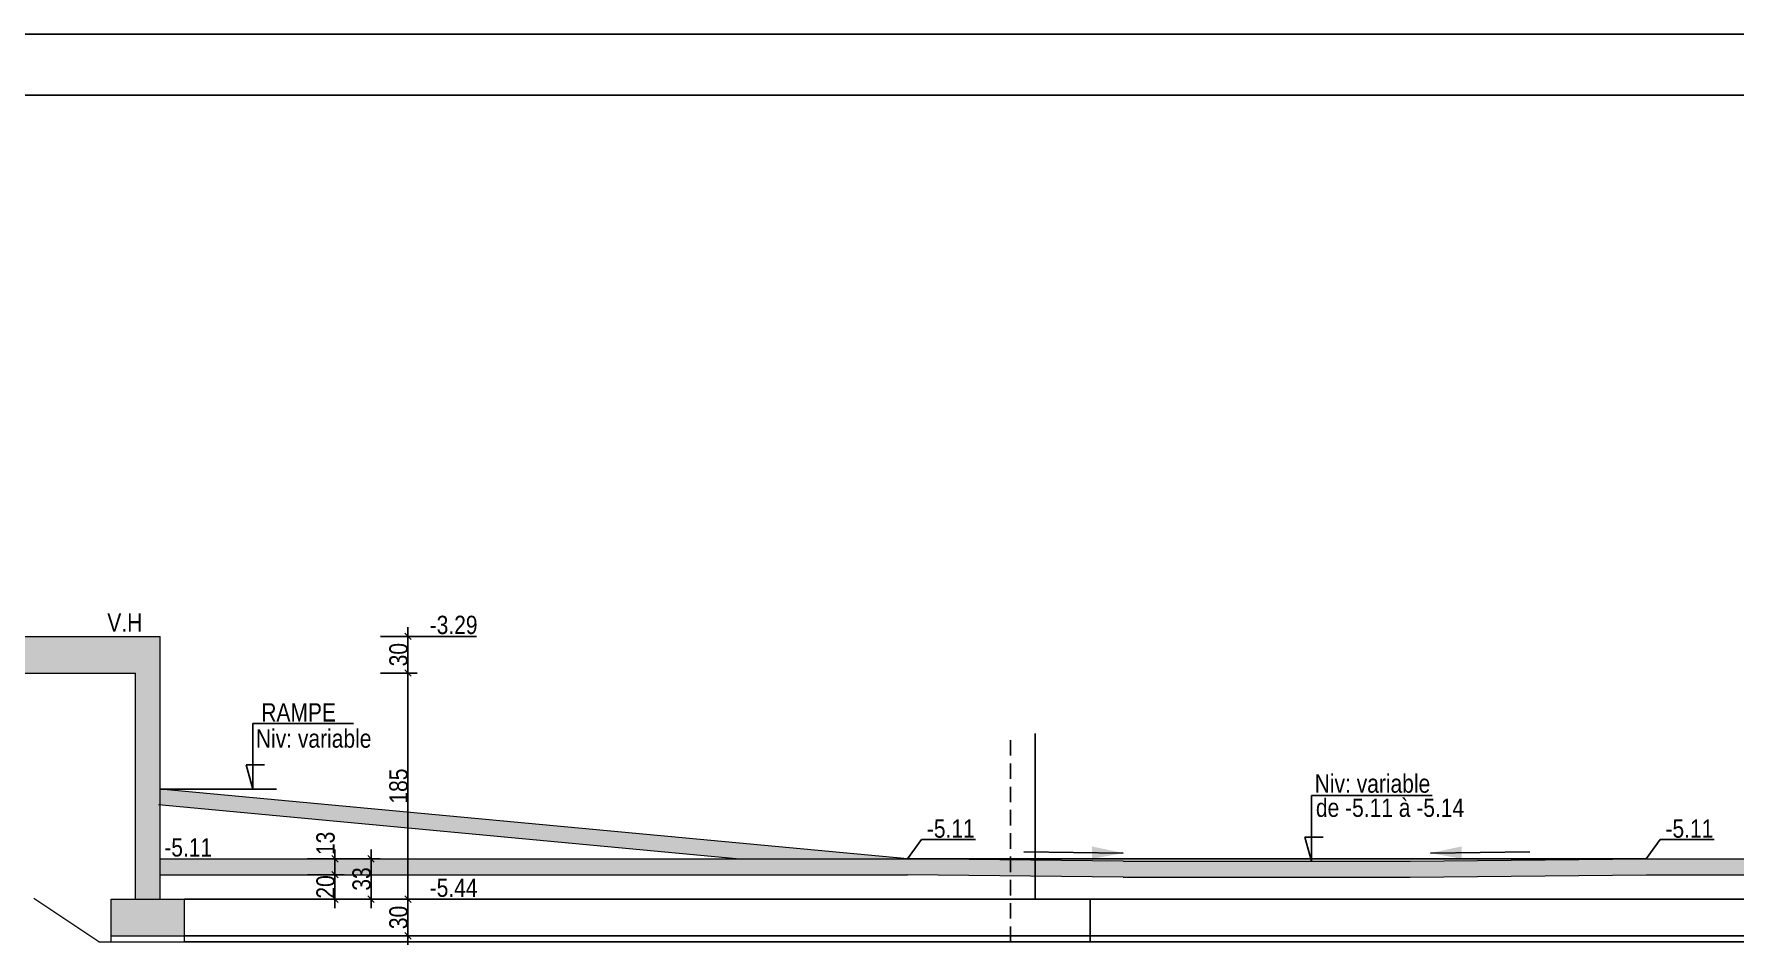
# Model space of a CAD drawing. Header units: centimetres. Extents: x 16433 to 114398, y -50094 to -12305.
# Drawn here: x 56176 to 57567, y -17560 to -16814 of the extents above; entities that cross this region are included whole.
import ezdxf

# ---------------------------------------------------------------- set-up
doc = ezdxf.new("R2010")
doc.units = ezdxf.units.CM
doc.header["$LTSCALE"] = 0.5
doc.linetypes.add('CACHEX2', pattern=[19.05, 12.7, -6.35])
doc.layers.get('DEFPOINTS').update_dxf_attribs({"linetype": 'CONTINUOUS'})
for name, color, linetype in [('01_cote_gen', 4, 'CONTINUOUS'), ('01_linteaux', 2, 'CONTINUOUS'), ('01_poch_murs', 253, 'CONTINUOUS'), ('01_texte', 230, 'CONTINUOUS'), ('AA_COTES', 2, 'CONTINUOUS')]:
    doc.layers.add(name, color=color, linetype=linetype)
doc.layers.add('01_murs_coup', color=5, linetype='CONTINUOUS', lineweight=60)
doc.styles.add('ARIAL NA', font='ARIALN.TTF')
doc.styles.add('STYLE2', font='ARIALN.TTF')
doc.dimstyles.new('JB50', dxfattribs={"dimscale": 0.1, "dimtxt": 150, "dimasz": 15, "dimexe": 0.1, "dimexo": 0.1, "dimgap": 0.09, "dimtad": 1, "dimdec": 1, "dimdsep": 46, "dimtxsty": 'STYLE2', "dimblk1": 'BOND_G', "dimblk2": 'BOND_D', "dimsah": 1, "dimcen": 1.5, "dimdle": 0.01, "dimse1": 1, "dimse2": 1, "dimclrd": 4, "dimclre": 2, "dimclrt": 6, "dimazin": 2, "dimtfac": 2.333333, "dimtdec": 1, "dimtix": 1, "dimtmove": 2, "dimatfit": 3, "dimldrblk": 'BOND_G', "dimfxl": 1, "dimtolj": 1, "dimtzin": 0, "dimarcsym": 0})

# ---------------------------------------------------------------- blocks, each defined once
blk = doc.blocks.new('BOND_G')
at = {"layer": 'AA_COTES', "color": 0}
for p, q in [((0, -5), (0, 15)), ((5, 0), (-5, 0)), ((1.77, 1.77), (-1.77, -1.77))]:
    blk.add_line(p, q, dxfattribs=at)
blk = doc.blocks.new('BOND_D')
at = {"layer": 'AA_COTES', "color": 0}
for p, q in [((5, 0), (-5, 0)), ((-1.77, -1.77), (1.77, 1.77)), ((0, 5), (0, -15))]:
    blk.add_line(p, q, dxfattribs=at)
blk = doc.blocks.new('*D1461')
at = {"layer": '01_cote_gen', "color": 4, "lineweight": -2, "transparency": 16777216}
blk.add_line((56481.6, -17308.7), (56481.6, -17335.7), dxfattribs=at)
at = {"layer": 'DEFPOINTS', "color": 0, "transparency": 16777216}
for p in [(56205, -17307.2), (56205, -17337.2), (56481.6, -17337.2)]:
    blk.add_point(p, dxfattribs=at)
at = {"layer": '01_cote_gen', "color": 4, "lineweight": -2, "transparency": 16777216, "xscale": 1.5, "yscale": 1.5, "zscale": 1.5}
for name, p, rotation in [('BOND_G', (56481.6, -17307.2), 90), ('BOND_D', (56481.6, -17337.2), 270)]:
    blk.add_blockref(name, p, dxfattribs=dict(at, rotation=rotation))
at = {"layer": '01_cote_gen', "color": 6, "transparency": 16777216, "insert": (56473.9, -17322.2), "char_height": 15, "attachment_point": 5, "rotation": 90, "style": 'STYLE2'}
blk.add_mtext('\\A1;30', dxfattribs=at)
blk = doc.blocks.new('*D1462')
at = {"layer": '01_cote_gen', "color": 4, "lineweight": -2, "transparency": 16777216}
blk.add_line((56481.6, -17338.7), (56481.6, -17520.7), dxfattribs=at)
at = {"layer": 'DEFPOINTS', "color": 0, "transparency": 16777216}
for p in [(56459.1, -17337.2), (56438.6, -17522.2), (56481.6, -17522.2)]:
    blk.add_point(p, dxfattribs=at)
at = {"layer": '01_cote_gen', "color": 4, "lineweight": -2, "transparency": 16777216, "xscale": 1.5, "yscale": 1.5, "zscale": 1.5}
for name, p, rotation in [('BOND_G', (56481.6, -17337.2), 90), ('BOND_D', (56481.6, -17522.2), 270)]:
    blk.add_blockref(name, p, dxfattribs=dict(at, rotation=rotation))
at = {"layer": '01_cote_gen', "color": 6, "transparency": 16777216, "insert": (56473.9, -17429.7), "char_height": 15, "attachment_point": 5, "rotation": 90, "style": 'STYLE2'}
blk.add_mtext('\\A1;185', dxfattribs=at)
blk = doc.blocks.new('*D1463')
at = {"layer": '01_cote_gen', "color": 4, "lineweight": -2, "transparency": 16777216}
blk.add_line((56481.6, -17523.7), (56481.6, -17550.7), dxfattribs=at)
at = {"layer": 'DEFPOINTS', "color": 0, "transparency": 16777216}
for p in [(56459.1, -17522.2), (56438.6, -17552.2), (56481.6, -17552.2)]:
    blk.add_point(p, dxfattribs=at)
at = {"layer": '01_cote_gen', "color": 4, "lineweight": -2, "transparency": 16777216, "xscale": 1.5, "yscale": 1.5, "zscale": 1.5}
for name, p, rotation in [('BOND_G', (56481.6, -17522.2), 90), ('BOND_D', (56481.6, -17552.2), 270)]:
    blk.add_blockref(name, p, dxfattribs=dict(at, rotation=rotation))
at = {"layer": '01_cote_gen', "color": 6, "transparency": 16777216, "insert": (56473.9, -17537.2), "char_height": 15, "attachment_point": 5, "rotation": 90, "style": 'STYLE2'}
blk.add_mtext('\\A1;30', dxfattribs=at)
blk = doc.blocks.new('*D1464')
at = {"layer": '01_cote_gen', "color": 4, "lineweight": -2, "transparency": 16777216}
blk.add_line((56451.4, -17490.7), (56451.4, -17520.7), dxfattribs=at)
at = {"layer": 'DEFPOINTS', "color": 0, "transparency": 16777216}
for p in [(56438.6, -17489.2), (56438.6, -17522.2), (56451.4, -17522.2)]:
    blk.add_point(p, dxfattribs=at)
at = {"layer": '01_cote_gen', "color": 4, "lineweight": -2, "transparency": 16777216, "xscale": 1.5, "yscale": 1.5, "zscale": 1.5}
for name, p, rotation in [('BOND_G', (56451.4, -17489.2), 90), ('BOND_D', (56451.4, -17522.2), 270)]:
    blk.add_blockref(name, p, dxfattribs=dict(at, rotation=rotation))
at = {"layer": '01_cote_gen', "color": 6, "transparency": 16777216, "insert": (56443.7, -17505.7), "char_height": 15, "attachment_point": 5, "rotation": 90, "style": 'STYLE2'}
blk.add_mtext('\\A1;33', dxfattribs=at)
blk = doc.blocks.new('*D1465')
at = {"layer": '01_cote_gen', "color": 4, "lineweight": -2, "transparency": 16777216}
blk.add_line((56421.8, -17503.7), (56421.8, -17520.7), dxfattribs=at)
at = {"layer": 'DEFPOINTS', "color": 0, "transparency": 16777216}
for p in [(57551.7, -17502.2), (56421.8, -17522.2), (57551.7, -17522.2)]:
    blk.add_point(p, dxfattribs=at)
at = {"layer": '01_cote_gen', "color": 4, "lineweight": -2, "transparency": 16777216, "xscale": 1.5, "yscale": 1.5, "zscale": 1.5}
for name, p, rotation in [('BOND_G', (56421.8, -17502.2), 90), ('BOND_D', (56421.8, -17522.2), 270)]:
    blk.add_blockref(name, p, dxfattribs=dict(at, rotation=rotation))
at = {"layer": '01_cote_gen', "color": 6, "transparency": 16777216, "insert": (56414.2, -17512.2), "char_height": 15, "attachment_point": 5, "rotation": 90, "style": 'STYLE2'}
blk.add_mtext('\\A1;20', dxfattribs=at)
blk = doc.blocks.new('*D1466')
at = {"layer": '01_cote_gen', "color": 4, "lineweight": -2, "transparency": 16777216}
blk.add_line((56421.8, -17490.7), (56421.8, -17500.7), dxfattribs=at)
at = {"layer": 'DEFPOINTS', "color": 0, "transparency": 16777216}
for p in [(57551.7, -17489.2), (56421.8, -17502.2), (57551.7, -17502.2)]:
    blk.add_point(p, dxfattribs=at)
at = {"layer": '01_cote_gen', "color": 4, "lineweight": -2, "transparency": 16777216, "xscale": 1.5, "yscale": 1.5, "zscale": 1.5}
for name, p, rotation in [('BOND_G', (56421.8, -17489.2), 90), ('BOND_D', (56421.8, -17502.2), 270)]:
    blk.add_blockref(name, p, dxfattribs=dict(at, rotation=rotation))
at = {"layer": '01_cote_gen', "color": 6, "transparency": 16777216, "insert": (56414.2, -17476.6), "char_height": 15, "attachment_point": 5, "rotation": 90, "style": 'STYLE2'}
blk.add_mtext('\\A1;13', dxfattribs=at)

msp = doc.modelspace()

# ---------------------------------------------------------------- hatches: boundary and pattern name
at = {"layer": '01_poch_murs'}
h = msp.add_hatch(color=256, dxfattribs=at)
h.dxf.hatch_style = 1
h.paths.add_polyline_path([(55912.896, -17307.214), (55892.891, -17307.214)], flags=16)
h.paths.add_polyline_path([(56278.678, -17307.214), (55892.891, -17307.214), (55892.891, -17337.214), (56258.678, -17337.214), (56258.678, -17522.214), (56278.678, -17522.214)])
h.paths.add_polyline_path([(56298.678, -17522.214), (56238.678, -17522.214), (56238.678, -17552.214), (56298.678, -17552.214)])
h.paths.add_polyline_path([(57994.726, -17491.214), (57984.726, -17491.214), (57984.726, -17489.214), (57494.726, -17489.214), (57301.603, -17491.214), (57066.855, -17491.214), (56890.342, -17489.214), (56278.678, -17489.214), (56278.678, -17502.214), (56890.269, -17502.214), (57066.781, -17504.214), (57301.67, -17504.214), (57494.793, -17502.214), (57994.726, -17502.214)])
h.paths.add_polyline_path([(56278.678, -17432.214), (56278.678, -17445.27), (56750.235, -17489.214), (56890.342, -17489.214)])

# ---------------------------------------------------------------- linework, layer by layer
at = {"layer": '01_cote_gen'}
msp.add_line((61237.934, -16814.429), (55297.934, -16814.429), dxfattribs=at)
at = {"layer": '01_linteaux', "linetype": 'CACHEX2', "ltscale": 2}
msp.add_line((56974.726, -17557.214), (56974.726, -17386.735), dxfattribs=at)
at = {"layer": '01_linteaux'}
for p, q in [((56994.726, -17522.214), (56994.726, -17386.735)), ((56890.342, -17489.214), (57494.726, -17489.214)), ((56298.678, -17522.214), (57949.726, -17522.214)), ((57039.706, -17557.214), (57039.706, -17522.214)), ((56298.678, -17552.214), (57949.726, -17552.214)), ((56298.678, -17557.214), (57949.726, -17557.214))]:
    msp.add_line(p, q, dxfattribs=at)
at = {"layer": '01_murs_coup', "linetype": 'Continuous', "lineweight": 0}
for p, q in [((55892.891, -17307.214), (56278.678, -17307.214)), ((56278.678, -17522.214), (56278.678, -17307.214)), ((55892.891, -17337.214), (56258.678, -17337.214)), ((56258.678, -17522.214), (56258.678, -17337.214)), ((56890.342, -17489.214), (56278.678, -17432.214)), ((56750.235, -17489.214), (56277.471, -17445.157)), ((56278.678, -17489.214), (56890.342, -17489.214)), ((57066.855, -17491.214), (56890.342, -17489.214)), ((57066.855, -17491.214), (57301.603, -17491.214)), ((57301.603, -17491.214), (57494.726, -17489.214)), ((57494.726, -17489.214), (57984.726, -17489.214)), ((56278.678, -17502.214), (56890.342, -17502.214)), ((57066.781, -17504.214), (56890.195, -17502.213)), ((57066.781, -17504.214), (57301.67, -17504.214)), ((57301.67, -17504.214), (57494.793, -17502.214)), ((57494.793, -17502.214), (57994.726, -17502.214)), ((56228.678, -17557.214), (56175.57, -17521.808)), ((56238.678, -17557.214), (56238.678, -17522.214)), ((56238.678, -17522.214), (56298.678, -17522.214)), ((56298.678, -17557.214), (56298.678, -17522.214)), ((56238.678, -17552.214), (56298.678, -17552.214)), ((56228.678, -17557.214), (56298.678, -17557.214))]:
    msp.add_line(p, q, dxfattribs=at)
at = {"layer": '01_texte'}
for p, q in [((61187.934, -16864.429), (55347.934, -16864.429)), ((56537.734, -17307.214), (56489.092, -17307.214)), ((56354.581, -17432.214), (56354.581, -17378.385)), ((56354.581, -17378.385), (56436.907, -17378.385)), ((56354.581, -17432.214), (56349.172, -17412.418)), ((56349.172, -17412.418), (56364.196, -17412.418)), ((56278.678, -17432.214), (56373.948, -17432.214)), ((57220.977, -17491.214), (57220.977, -17437.385)), ((57220.977, -17437.385), (57319.638, -17437.385)), ((57220.977, -17491.214), (57215.569, -17471.418)), ((57215.569, -17471.418), (57230.592, -17471.418)), ((56890.342, -17489.214), (56901.913, -17473.493)), ((56901.913, -17473.493), (56945.977, -17473.493)), ((57066.855, -17484.468), (56985.486, -17483.546)), ((57318.213, -17484.468), (57399.581, -17483.546)), ((57494.726, -17489.214), (57506.296, -17473.493)), ((57506.296, -17473.493), (57550.361, -17473.493)), ((56537.734, -17522.214), (56489.092, -17522.214))]:
    msp.add_line(p, q, dxfattribs=at)
for points in [[(57066.855, -17484.468), (57041.235, -17489.262), (57041.293, -17484.179)], [(57066.855, -17484.468), (57041.351, -17479.095), (57041.293, -17484.179)], [(57318.213, -17484.468), (57343.717, -17479.095), (57343.775, -17484.179)], [(57318.213, -17484.468), (57343.833, -17489.262), (57343.775, -17484.179)]]:
    msp.add_solid(points, dxfattribs=at)

# ---------------------------------------------------------------- texts
at = {"layer": '01_texte', "style": 'ARIAL NA'}
for s, p in [('V.H', (56235.548, -17303.406)), ('-3.29', (56499.338, -17305.341)), ('RAMPE', (56361.567, -17376.889)), ('Niv: variable', (56357.161, -17398.31)), ('Niv: variable', (57223.557, -17435.153)), ('de -5.11 à -5.14', (57224.521, -17454.888)), ('-5.11', (56906.199, -17471.963)), ('-5.11', (57510.582, -17471.963)), ('-5.11', (56282.198, -17487.341)), ('-5.44', (56499.338, -17520.341))]:
    msp.add_text(s, height=15, dxfattribs=at).set_placement(p)

# ---------------------------------------------------------------- dimensions: what is measured, and where the dimension line sits
at = {"layer": '01_cote_gen'}
for base, p1, p2, picture, middle in [((56481.592, -17337.214), (56204.966, -17307.214), (56204.966, -17337.214), '*D1461', (56473.925, -17322.214)), ((56481.592, -17522.214), (56459.092, -17337.214), (56438.605, -17522.214), '*D1462', (56473.925, -17429.714)), ((56451.405, -17522.214), (56438.605, -17489.214), (56438.605, -17522.214), '*D1464', (56443.738, -17505.714)), ((56421.84, -17522.214), (57551.695, -17502.214), (57551.695, -17522.214), '*D1465', (56414.172, -17512.214)), ((56481.592, -17552.214), (56459.092, -17522.214), (56438.605, -17552.214), '*D1463', (56473.925, -17537.214))]:
    dim = msp.add_linear_dim(base=base, p1=p1, p2=p2, angle=90, dimstyle='JB50', dxfattribs=at)
    dim.commit()
    dim.dimension.update_dxf_attribs({"geometry": picture, "text_midpoint": middle})
dim = msp.add_linear_dim(base=(56421.84, -17502.214), p1=(57551.695, -17489.214), p2=(57551.695, -17502.214), angle=90, dimstyle='JB50', dxfattribs=at)
dim.commit()
dim.dimension.update_dxf_attribs({"geometry": '*D1466', "text_midpoint": (56414.172, -17476.553), "dimtype": 160})

doc.saveas('drawing.dxf')
